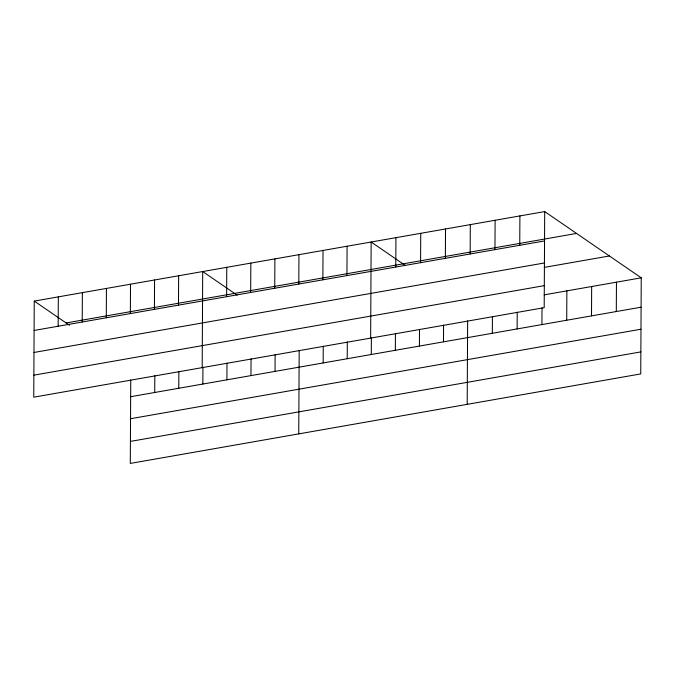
<?xml version="1.0" encoding="UTF-8"?>
<svg xmlns="http://www.w3.org/2000/svg" width="675" height="675" viewBox="0 0 675 675"><rect width="100%" height="100%" fill="white"/><g stroke="black" fill="none" stroke-linecap="round" stroke-linejoin="round"><path stroke-width="1.01" d="M34.256 301.084L33.75 397.17L544.193 307.665L544.7 211.579L34.256 301.084L69.483 325.257M58.16 326.236L58.32 296.865M82.223 322.009L82.384 292.646M106.287 317.79L106.447 288.427M130.351 313.571L130.511 284.209M130.739 379.924L130.3 463.421L640.744 373.916L641.25 277.83L544.7 211.579M154.415 309.352L154.575 279.99M154.718 392.487L154.803 375.705M178.478 305.134L178.639 275.763M178.782 388.268L178.867 371.486M202.196 367.63L202.703 271.544L237.085 295.144M202.846 384.05L202.93 367.267M226.606 296.696L226.766 267.325M226.91 379.823L226.994 363.049M250.67 292.477L250.83 263.107M250.973 375.604L251.058 358.822M274.733 288.259L274.894 258.888M275.037 371.385L275.122 354.603M298.797 284.032L298.957 254.669M298.747 433.89L299.185 350.384M322.861 279.813L323.021 250.45M323.165 362.948L323.249 346.165M346.933 275.594L347.085 246.232M347.228 358.729L347.313 341.947M370.642 338.099L371.149 242.013L405.532 265.604M371.292 354.51L371.377 337.728M395.356 350.291L395.44 333.509M395.786 267.03L395.938 237.659M419.42 346.073L419.504 329.29M420.576 262.685L420.736 233.314M443.483 341.845L443.568 325.072M445.373 258.331L445.525 228.968M467.193 404.35L467.632 320.844M470.163 253.986L470.315 224.615M492.337 333.281L492.429 316.499M494.961 249.64L495.112 220.269M517.134 328.936L517.219 312.154M519.75 245.295L519.902 215.924M541.924 324.591L542.008 307.808M566.713 320.237L566.873 290.874M591.511 315.892L591.663 286.521M616.3 311.546L616.461 282.175M66.116 322.945L576.56 233.44M34.096 330.455L544.548 240.941M33.986 352.468L544.43 262.963M544.303 267.376L609.39 255.968M33.868 375.157L544.312 285.643M544.143 294.857L641.25 277.83M130.655 396.706L641.098 307.192M130.537 418.719L640.98 329.214M130.418 441.408L640.862 351.894"/></g></svg>
